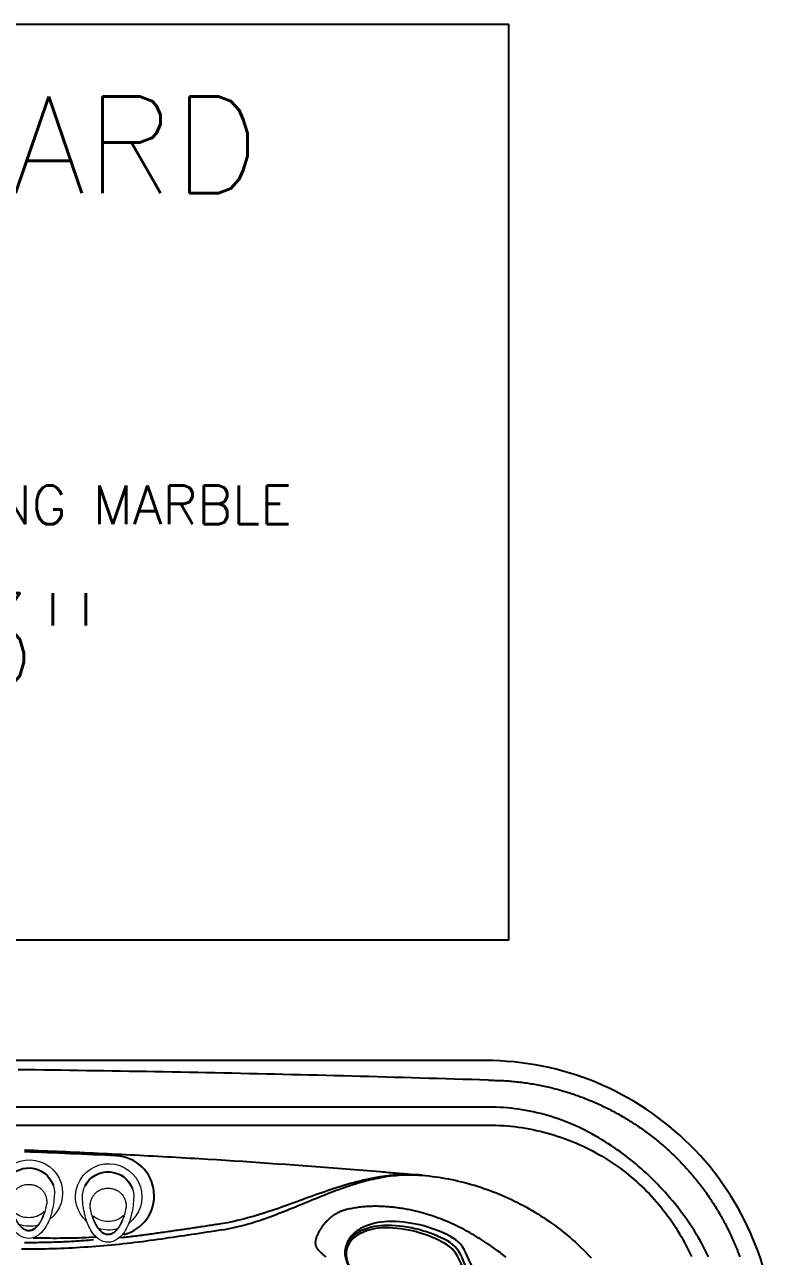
# Model space of a CAD drawing. Extents: x 527 to 614, y 487 to 635.
# Drawn here: x 582.6 to 613.6, y 583.7 to 634.7 of the extents above; entities that cross this region are included whole.
import ezdxf
from ezdxf.enums import TextEntityAlignment as Align

# ---------------------------------------------------------------- set-up
doc = ezdxf.new("R2010")
doc.units = 0
doc.header["$MEASUREMENT"] = 0
for name, color, linetype in [('1', 4, 'Continuous'), ('1_CYAN', 4, 'Continuous'), ('2', 2, 'Continuous'), ('DIM', 3, 'Continuous'), ('DOMESTIC', 7, 'Continuous'), ('SPA', 2, 'Continuous')]:
    doc.layers.add(name, color=color, linetype=linetype)
doc.styles.add('SIMPLEX', font='simplex')
doc.styles.get("Standard").update_dxf_attribs({"font": 'simplex.shx', "height": 20})

# ---------------------------------------------------------------- blocks, each defined once
blk = doc.blocks.new('Pillow07')
at = {"layer": '1_CYAN', "color": 4, "linetype": 'Continuous'}
blk.add_lwpolyline([(-2.358, -0.87, -0.006603), (-5.745, -0.616, -0.021924), (-6.178, -0.554, -0.081502), (-6.683, -0.382, -0.155149), (-7.057, -0.002, -0.083013), (-7.178, 0.3, -0.136326), (-7.125, 1.034, -0.096778), (-6.565, 1.944, -0.127397), (-4.291, 3.344, -0.186872), (-3.258, 3.28, 0.065625), (-1.71, 2.868, 0.071435), (1.71, 2.868, 0.065625), (3.258, 3.28, -0.186872), (4.291, 3.344, -0.127397), (6.565, 1.944, -0.096778), (7.125, 1.034, -0.136326), (7.178, 0.3, -0.083013), (7.057, -0.002, -0.155149), (6.683, -0.382, -0.081502), (6.178, -0.554, -0.021924), (5.745, -0.616, -0.006603), (2.358, -0.87, -0.02343)], format="xyb", close=True, dxfattribs=at)
at = {"layer": '1_CYAN', "color": 3, "linetype": 'Continuous'}
for points in [[(-7.051, -0.007, -0.035917), (-7.097, 0.106, -0.150356), (-7.089, 0.827, -0.114334), (-6.565, 1.702, -0.12673), (-4.367, 3.088, -0.194366), (-3.357, 3.079, 0.069606), (-1.71, 2.626, 0.073636), (1.71, 2.626, 0.069606), (3.357, 3.079, -0.194366), (4.367, 3.088, -0.12673), (6.565, 1.702, -0.114334), (7.089, 0.827, -0.150356), (7.097, 0.106, -0.034443), (7.053, -0.003)], [(-5.745, -0.616, -0.03429), (-6.274, -0.516, -0.087533), (-6.708, -0.327, -0.132713), (-6.986, -0.006, -0.179167), (-7.021, 0.761, -0.10283), (-6.565, 1.573, -0.130003), (-4.366, 2.938, -0.182201), (-3.385, 2.942, 0.065189), (-1.71, 2.497, 0.071467), (1.71, 2.497, 0.065189), (3.385, 2.942, -0.182201), (4.366, 2.938, -0.130003), (6.565, 1.573, -0.10283), (7.021, 0.761, -0.179167), (6.986, -0.006, -0.132713), (6.708, -0.327, -0.087533), (6.274, -0.516, -0.03429), (5.745, -0.616)], [(-0.014, 1.929, 0.082097), (-2.745, 1.506, 0.081749), (-3.889, 0.917, 0.10997), (-4.213, 0.537, 0.288824), (-4.2, 0.045, 0.128848), (-3.81, -0.311, 0.064282), (-3.023, -0.615, 0.029904), (-2.157, -0.782, 0.020061), (-1.104, -0.879, 0.013811), (0, -0.907, 0.013811), (1.104, -0.879, 0.020061), (2.157, -0.782, 0.029904), (3.023, -0.615, 0.064282), (3.81, -0.311, 0.128848), (4.2, 0.045, 0.288824), (4.213, 0.537, 0.10997), (3.889, 0.917, 0.081749), (2.745, 1.506, 0.082097), (0.014, 1.929)], [(0.011, 1.79, 0.069931), (-2.482, 1.457, 0.085576), (-3.783, 0.864, 0.092534), (-4.083, 0.559, 0.328712), (-4.083, 0.027, 0.110973), (-3.715, -0.285, 0.062647), (-2.923, -0.588, 0.030211), (-2.047, -0.756, 0.019896), (-1.004, -0.852, 0.013777), (0, -0.878, 0.013777), (1.004, -0.852, 0.019896), (2.047, -0.756, 0.030211), (2.923, -0.588, 0.062647), (3.715, -0.285, 0.110973), (4.083, 0.027, 0.328712), (4.083, 0.559, 0.092534), (3.783, 0.864, 0.085576), (2.482, 1.457, 0.069931), (-0.011, 1.79)], [(-0.673, -0.235, -0.282153), (-0.657, 0.213, -0.468167), (0.424, 0.365), (0.53, 0.464, 0.460953), (-0.64, 0.337, 0.238725), (-0.726, -0.14, 0.137161), (-0.575, -0.35, 0.261069), (-0.572, -0.35, 0.46986), (-0.572, -0.349, -0.265453), (-0.636, -0.154, -0.195188), (-0.504, 0.022, -0.314105), (0, 0), (0.103, 0.084, 0.355977), (-0.538, 0.084, 0.328478), (-0.641, -0.257, -0.416518), (-0.642, -0.26, -0.387302), (-0.648, -0.259, -0.279485), (-0.621, 0.078, -0.429748), (0.212, 0.176), (0.318, 0.268, 0.422176), (-0.607, 0.19, 0.293997), (-0.668, -0.234, -0.469659), (-0.669, -0.236, -0.320928), (-0.673, -0.236)], [(-0.103, -0.081, 0.285107), (0.492, -0.111, 0.365107), (0.641, 0.3, -0.389885), (0.642, 0.303, -0.434748), (0.648, 0.302, -0.361319), (0.536, -0.156, -0.307672), (-0.212, -0.163), (-0.318, -0.239, 0.290786), (0.528, -0.239, 0.371252), (0.668, 0.272, -0.388988), (0.669, 0.275, -0.244043), (0.673, 0.274, -0.383995), (0.537, -0.307, -0.280367), (-0.424, -0.313), (-0.53, -0.383, 0.237756), (0.409, -0.447, 0.379998), (0.74, 0.108, 0.130298), (0.575, 0.42, 0.419454), (0.572, 0.419, 0.370938), (0.572, 0.418, -0.227085), (0.632, 0.16, -0.183703), (0.51, -0.012, -0.310404), (0, 0), (-0.106, -0.083)]]:
    blk.add_lwpolyline(points, format="xyb", dxfattribs=at)
blk = doc.blocks.new('air')
at = {"color": 4, "linetype": 'Continuous', "lineweight": 15}
for start, end in [(220.7492, 142.9494), (165.1969, 197.8132)]:
    blk.add_arc((0, 0), 1.375, start, end, dxfattribs=at)
at = {"layer": '1', "linetype": 'Continuous', "lineweight": 15}
blk.add_line((-1.521, -0.646), (-1.523, -0.644), dxfattribs=at)
at = {"layer": '1', "linetype": 'Continuous', "lineweight": 15, "flags": 128}
blk.add_lwpolyline([(-0.81, 0.621), (-0.905, 0.587), (-0.999, 0.549), (-1.092, 0.505), (-1.181, 0.456), (-1.267, 0.4), (-1.347, 0.337), (-1.405, 0.282), (-1.457, 0.221), (-1.487, 0.176), (-1.512, 0.128), (-1.531, 0.077), (-1.544, 0.02), (-1.546, -0.039), (-1.539, -0.097), (-1.522, -0.153), (-1.5, -0.203), (-1.472, -0.25), (-1.44, -0.294), (-1.381, -0.359), (-1.315, -0.416), (-1.244, -0.468), (-1.149, -0.525), (-1.05, -0.576), (-0.948, -0.619), (-0.844, -0.658)], dxfattribs=at)
at = {"layer": '1', "linetype": 'Continuous', "lineweight": 15}
for centre, radius, start, end in [((0.104, -2.603), 3.642, 92.0665, 102.7282), ((0.021, 0.084), 0.954, 70.8918, 92.891), ((-0.734, -0.399), 1.272, 112.1545, 143.4931), ((-0.187, -1.448), 2.451, 102.0442, 114.7624), ((-0.148, 0), 0.873, 137.3551, 181.5716), ((-1.223, -0.024), 0.655, 144.4276, 215.6266), ((-0.741, 0.343), 1.261, 216.4207, 247.5271), ((-0.141, -0.046), 0.88, 178.584, 220.1541), ((-0.154, 1.5), 2.557, 245.294, 257.3674), ((0.073, 2.388), 3.473, 256.4351, 268.374), ((0.016, -0.096), 0.988, 267.5789, 296.8901)]:
    blk.add_arc(centre, radius, start, end, dxfattribs=at)
at = {"layer": '1'}
for centre, radius, start, end in [((-0.802, 0.605), 0.0177, 309.977, 117.7542), ((-0.036, -0.025), 1.076, 297.6393, 69.9241), ((-0.836, -0.631), 0.028, 253.5221, 38.0725)]:
    blk.add_arc(centre, radius, start, end, dxfattribs=at)
at = {"layer": '1', "color": 3, "linetype": 'Continuous', "lineweight": 15}
for points, knots in [([(-0.605, -0.743), (-0.647, -0.733), (-0.729, -0.712), (-0.85, -0.673), (-0.969, -0.629), (-1.086, -0.577), (-1.185, -0.524), (-1.266, -0.473), (-1.331, -0.426), (-1.391, -0.373), (-1.446, -0.315), (-1.494, -0.251), (-1.526, -0.192), (-1.545, -0.142), (-1.556, -0.103), (-1.563, -0.064), (-1.566, -0.024), (-1.564, 0.016), (-1.557, 0.056), (-1.546, 0.094), (-1.527, 0.144), (-1.495, 0.202), (-1.446, 0.266), (-1.391, 0.324), (-1.33, 0.376), (-1.266, 0.423), (-1.185, 0.475), (-1.087, 0.528), (-0.971, 0.58), (-0.851, 0.625), (-0.73, 0.663), (-0.648, 0.684), (-0.607, 0.694)], [0, 0, 0, 0, 0.049918, 0.099848, 0.149772, 0.199708, 0.249758, 0.281163, 0.312549, 0.343847, 0.375097, 0.406409, 0.43777, 0.453463, 0.469146, 0.48481, 0.500452, 0.516071, 0.531676, 0.547279, 0.562891, 0.594116, 0.625338, 0.65655, 0.687781, 0.719016, 0.750242, 0.800203, 0.850202, 0.900166, 0.950083, 1, 1, 1, 1]), ([(-0.607, 0.694), (-0.587, 0.699), (-0.548, 0.707), (-0.508, 0.711), (-0.488, 0.713)], [0, 0, 0, 0, 0.499996, 1, 1, 1, 1]), ([(-0.432, 0.718), (-0.441, 0.717), (-0.46, 0.716), (-0.479, 0.714), (-0.488, 0.713)], [0, 0, 0, 0, 0.503897, 1, 1, 1, 1]), ([(-0.302, 0.718), (-0.325, 0.719), (-0.368, 0.721), (-0.411, 0.719), (-0.432, 0.718)], [0, 0, 0, 0, 0.515264, 1, 1, 1, 1]), ([(-0.029, 0.638), (-0.052, 0.649), (-0.097, 0.671), (-0.163, 0.693), (-0.225, 0.708), (-0.265, 0.714), (-0.284, 0.716)], [0, 0, 0, 0, 0.2871549, 0.5493861, 0.7868935, 1, 1, 1, 1]), ([(0.36, -0.024), (0.359, 0.002), (0.358, 0.054), (0.345, 0.133), (0.33, 0.192), (0.317, 0.232), (0.31, 0.252), (0.302, 0.272), (0.293, 0.293), (0.284, 0.313), (0.274, 0.333), (0.257, 0.365), (0.23, 0.407), (0.191, 0.46), (0.145, 0.511), (0.092, 0.559), (0.034, 0.602), (-0.008, 0.626), (-0.029, 0.638)], [0, 0, 0, 0, 0.095821, 0.193894, 0.294492, 0.320678, 0.347244, 0.374185, 0.401486, 0.429141, 0.457148, 0.485334, 0.563526, 0.642838, 0.730397, 0.819135, 0.909028, 1, 1, 1, 1]), ([(-0.031, -0.684), (-0.01, -0.672), (0.032, -0.65), (0.089, -0.608), (0.143, -0.56), (0.184, -0.515), (0.216, -0.474), (0.24, -0.44), (0.261, -0.405), (0.28, -0.37), (0.294, -0.339), (0.305, -0.314), (0.321, -0.272), (0.341, -0.206), (0.357, -0.114), (0.359, -0.054), (0.36, -0.024)], [0, 0, 0, 0, 0.089465, 0.177985, 0.265807, 0.356658, 0.40795, 0.458748, 0.509015, 0.558748, 0.607996, 0.633599, 0.659069, 0.775989, 0.88959, 1, 1, 1, 1]), ([(-0.469, -0.763), (-0.492, -0.761), (-0.538, -0.758), (-0.583, -0.748), (-0.605, -0.743)], [0, 0, 0, 0, 0.500007, 1, 1, 1, 1]), ([(-0.469, -0.763), (-0.458, -0.763), (-0.435, -0.765), (-0.412, -0.765), (-0.4, -0.765)], [0, 0, 0, 0, 0.497126, 1, 1, 1, 1]), ([(-0.283, -0.76), (-0.263, -0.758), (-0.223, -0.752), (-0.162, -0.737), (-0.096, -0.715), (-0.053, -0.695), (-0.031, -0.684)], [0, 0, 0, 0, 0.219659, 0.459288, 0.719297, 1, 1, 1, 1])]:
    blk.add_open_spline(points, degree=3, knots=knots, dxfattribs=at)
for points in [[(-0.302, 0.718), (-0.284, 0.716)], [(-0.4, -0.765), (-0.303, -0.762)]]:
    blk.add_open_spline(points, degree=1, dxfattribs=at)
at = {"layer": '1', "linetype": 'Continuous', "lineweight": 15}
blk.add_open_spline([(-0.283, -0.76), (-0.303, -0.762)], degree=1, dxfattribs=at)
blk = doc.blocks.new('2010VANGUARD')
at = {"layer": '1', "color": 3, "linetype": 'Continuous'}
blk.add_line((74.867, 84.809), (11.87, 84.809), dxfattribs=at)
at = {"layer": '1', "color": 4}
blk.add_lwpolyline([(86.737, 74.737, 0.414214), (74.737, 86.737), (12, 86.737, 0.414214), (0, 74.737), (0, 12, 0.414214), (12, 0), (74.737, 0, 0.414214), (86.737, 12)], format="xyb", close=True, dxfattribs=at)
at = {"layer": '1', "color": 3, "linetype": 'Continuous'}
for points in [[(74.864, 85.924), (74.51, 85.935), (74.156, 85.946), (73.802, 85.957), (73.448, 85.968), (73.094, 85.979), (72.74, 85.989), (72.386, 86), (72.032, 86.01), (71.678, 86.021), (71.324, 86.031), (70.97, 86.041), (70.616, 86.051), (70.261, 86.061), (69.907, 86.07), (69.553, 86.08), (69.199, 86.089), (68.845, 86.099), (68.491, 86.108), (68.137, 86.117), (67.783, 86.126), (67.429, 86.135), (67.075, 86.143), (66.721, 86.152), (66.367, 86.16), (66.013, 86.168), (65.659, 86.177), (65.305, 86.185), (64.951, 86.192), (64.597, 86.2), (64.242, 86.208), (63.888, 86.215), (63.534, 86.223), (63.18, 86.23), (62.826, 86.237), (62.472, 86.244), (62.118, 86.251), (61.764, 86.258), (61.41, 86.264), (61.056, 86.271), (60.702, 86.277), (60.347, 86.283), (59.993, 86.289), (59.639, 86.295), (59.285, 86.301), (58.931, 86.306), (58.577, 86.312), (58.223, 86.317), (57.869, 86.323), (57.515, 86.328), (57.16, 86.333), (56.806, 86.338), (56.452, 86.342), (56.098, 86.347), (55.744, 86.351), (55.39, 86.356)], [(74.864, 85.924), (74.932, 85.922), (75.001, 85.92), (75.069, 85.919), (75.138, 85.917), (75.207, 85.916), (75.275, 85.913), (75.344, 85.911), (75.412, 85.908), (75.48, 85.904), (75.548, 85.9), (75.616, 85.896), (75.685, 85.891), (75.753, 85.886), (75.821, 85.88), (75.889, 85.874), (75.957, 85.867), (76.025, 85.86), (76.092, 85.853), (76.16, 85.845), (76.228, 85.837), (76.296, 85.828), (76.363, 85.819), (76.431, 85.809), (76.498, 85.8), (76.565, 85.789), (76.633, 85.778), (76.7, 85.767), (76.767, 85.756), (76.835, 85.744), (76.902, 85.731), (76.969, 85.718), (77.036, 85.705), (77.103, 85.691), (77.17, 85.677), (77.236, 85.662), (77.303, 85.648), (77.37, 85.632), (77.436, 85.616), (77.502, 85.6), (77.569, 85.584), (77.635, 85.567), (77.701, 85.549), (77.767, 85.531), (77.833, 85.513), (77.898, 85.494), (77.964, 85.475), (78.029, 85.456), (78.095, 85.436), (78.16, 85.415), (78.225, 85.395), (78.29, 85.374), (78.355, 85.352), (78.42, 85.33), (78.484, 85.308), (78.549, 85.285), (78.613, 85.262), (78.677, 85.239), (78.741, 85.215), (78.805, 85.19), (78.869, 85.166), (78.932, 85.141), (78.996, 85.115), (79.059, 85.089), (79.122, 85.063), (79.185, 85.036), (79.248, 85.009), (79.31, 84.982), (79.373, 84.954), (79.435, 84.926), (79.497, 84.897), (79.559, 84.868), (79.621, 84.839), (79.683, 84.809), (79.744, 84.779), (79.805, 84.748), (79.866, 84.718), (79.927, 84.686), (79.988, 84.655), (80.048, 84.623), (80.108, 84.59), (80.168, 84.558), (80.228, 84.524), (80.288, 84.491), (80.347, 84.457), (80.406, 84.423), (80.465, 84.388), (80.524, 84.353), (80.582, 84.318), (80.641, 84.282), (80.699, 84.246), (80.757, 84.21), (80.814, 84.173), (80.872, 84.136), (80.929, 84.099), (80.986, 84.061), (81.043, 84.023), (81.099, 83.984), (81.155, 83.945), (81.212, 83.906), (81.267, 83.867), (81.323, 83.827), (81.378, 83.787), (81.433, 83.746), (81.488, 83.705), (81.543, 83.664), (81.597, 83.623), (81.651, 83.581), (81.705, 83.538), (81.758, 83.496), (81.812, 83.453), (81.865, 83.41), (81.917, 83.366), (81.97, 83.322), (82.022, 83.278), (82.074, 83.234), (82.126, 83.189), (82.177, 83.144), (82.228, 83.098), (82.279, 83.052), (82.329, 83.006), (82.38, 82.96), (82.43, 82.913), (82.479, 82.866), (82.529, 82.819), (82.578, 82.771), (82.627, 82.723), (82.675, 82.675), (82.723, 82.627), (82.771, 82.578), (82.819, 82.529), (82.866, 82.479), (82.913, 82.43), (82.96, 82.38), (83.006, 82.329), (83.052, 82.279), (83.098, 82.228), (83.144, 82.177), (83.189, 82.126), (83.233, 82.074), (83.278, 82.022), (83.322, 81.97), (83.366, 81.917), (83.41, 81.865), (83.453, 81.812), (83.496, 81.758), (83.538, 81.705), (83.58, 81.651), (83.622, 81.597), (83.664, 81.543), (83.705, 81.488), (83.746, 81.433), (83.787, 81.378), (83.827, 81.323), (83.867, 81.268), (83.906, 81.212), (83.945, 81.156), (83.984, 81.099), (84.023, 81.043), (84.061, 80.986), (84.099, 80.929), (84.136, 80.872), (84.173, 80.815), (84.21, 80.757), (84.246, 80.699), (84.282, 80.641), (84.318, 80.583), (84.353, 80.524), (84.388, 80.465), (84.423, 80.406), (84.457, 80.347), (84.491, 80.288), (84.525, 80.228), (84.558, 80.168), (84.59, 80.108), (84.623, 80.048), (84.655, 79.988), (84.686, 79.927), (84.718, 79.866), (84.748, 79.805), (84.779, 79.744), (84.809, 79.683), (84.839, 79.621), (84.868, 79.559), (84.897, 79.498), (84.926, 79.436), (84.954, 79.373), (84.982, 79.311), (85.009, 79.248), (85.036, 79.186), (85.063, 79.123), (85.089, 79.06), (85.115, 78.996), (85.141, 78.933), (85.166, 78.869), (85.19, 78.806), (85.215, 78.742), (85.239, 78.678), (85.262, 78.613)], [(83.973, 78.606), (83.906, 78.744), (83.838, 78.882), (83.768, 79.018), (83.695, 79.153), (83.62, 79.287), (83.543, 79.42), (83.465, 79.552), (83.384, 79.683), (83.301, 79.812), (83.216, 79.941), (83.13, 80.069), (83.041, 80.196), (82.951, 80.321), (82.859, 80.446), (82.765, 80.569), (82.67, 80.692), (82.573, 80.813), (82.475, 80.932), (82.375, 81.051), (82.274, 81.168), (82.171, 81.283), (82.067, 81.398), (81.961, 81.511), (81.854, 81.622), (81.746, 81.733), (81.636, 81.841), (81.524, 81.949), (81.411, 82.055), (81.297, 82.159), (81.18, 82.263), (81.062, 82.365), (80.942, 82.467), (80.821, 82.566), (80.698, 82.665), (80.573, 82.762), (80.448, 82.857), (80.321, 82.95), (80.194, 83.042), (80.065, 83.132), (79.936, 83.219), (79.806, 83.304), (79.676, 83.388), (79.544, 83.469), (79.412, 83.548), (79.278, 83.625), (79.144, 83.699), (79.009, 83.772), (78.873, 83.842), (78.735, 83.91), (78.597, 83.976), (78.459, 84.039), (78.319, 84.1), (78.178, 84.159), (78.036, 84.215), (77.893, 84.269), (77.75, 84.321), (77.605, 84.37), (77.46, 84.417), (77.313, 84.461), (77.165, 84.503), (77.017, 84.542), (76.867, 84.578), (76.717, 84.612), (76.565, 84.644), (76.412, 84.672), (76.259, 84.698), (76.106, 84.722), (75.952, 84.742), (75.797, 84.76), (75.643, 84.775), (75.488, 84.787), (75.333, 84.797), (75.177, 84.803), (74.867, 84.809)], [(53.868, 84.061), (55.968, 84.061), (58.068, 84.061), (60.168, 84.061), (62.268, 84.061), (64.368, 84.061), (66.468, 84.061), (68.568, 84.061), (70.668, 84.061), (74.868, 84.061)], [(74.868, 84.061), (75.02, 84.06), (75.172, 84.057), (75.324, 84.05), (75.477, 84.042), (75.629, 84.03), (75.781, 84.016), (75.934, 83.999), (76.086, 83.98), (76.239, 83.958), (76.392, 83.933), (76.544, 83.906), (76.697, 83.877), (76.849, 83.844), (77, 83.81), (77.151, 83.772), (77.302, 83.733), (77.452, 83.69), (77.601, 83.645), (77.749, 83.598), (77.897, 83.548), (78.043, 83.495), (78.188, 83.44), (78.332, 83.383), (78.475, 83.324), (78.617, 83.262), (78.757, 83.198), (78.895, 83.132), (79.032, 83.063), (79.168, 82.993), (79.301, 82.92), (79.433, 82.846), (79.564, 82.77), (79.693, 82.692), (79.82, 82.612), (79.946, 82.53), (80.07, 82.447), (80.192, 82.362), (80.312, 82.275), (80.431, 82.186), (80.547, 82.096), (80.662, 82.005), (80.775, 81.912), (80.887, 81.817), (80.997, 81.72), (81.105, 81.622), (81.211, 81.523), (81.316, 81.421), (81.419, 81.318), (81.521, 81.213), (81.621, 81.106), (81.72, 80.998), (81.816, 80.887), (81.912, 80.775), (82.005, 80.662), (82.097, 80.546), (82.188, 80.429), (82.276, 80.311), (82.363, 80.19), (82.448, 80.068), (82.531, 79.944), (82.613, 79.819), (82.693, 79.692), (82.771, 79.564), (82.847, 79.433), (82.921, 79.302), (82.993, 79.168), (83.063, 79.033), (83.131, 78.897), (83.197, 78.758), (83.261, 78.618)], [(70.367, 81.914), (70.228, 81.891), (70.09, 81.866), (69.952, 81.838), (69.815, 81.809), (69.679, 81.778), (69.544, 81.746), (69.409, 81.712), (69.274, 81.676), (69.141, 81.639), (69.007, 81.601), (68.875, 81.562), (68.743, 81.521), (68.611, 81.48), (68.48, 81.438), (68.35, 81.395), (68.219, 81.351), (68.09, 81.306), (67.96, 81.262), (67.831, 81.216), (67.702, 81.17), (67.573, 81.124), (67.445, 81.078), (67.316, 81.031), (67.188, 80.984), (67.06, 80.938), (66.932, 80.891), (66.804, 80.844), (66.676, 80.798), (66.548, 80.752), (66.419, 80.706), (66.291, 80.66), (66.162, 80.615), (66.034, 80.571), (65.905, 80.527), (65.775, 80.484), (65.645, 80.441), (65.515, 80.4), (65.385, 80.359), (65.254, 80.32), (65.122, 80.281), (64.99, 80.244), (64.858, 80.207), (64.725, 80.173), (64.591, 80.139), (64.457, 80.108), (64.323, 80.077), (64.187, 80.049), (64.052, 80.022), (63.778, 79.975)], [(68.464, 81.326), (68.563, 81.363), (68.661, 81.399), (68.76, 81.435), (68.86, 81.47), (68.959, 81.505), (69.059, 81.538), (69.16, 81.571), (69.261, 81.604), (69.362, 81.635), (69.464, 81.666), (69.566, 81.695), (69.668, 81.724), (69.771, 81.752), (69.874, 81.778), (69.978, 81.804), (70.082, 81.828), (70.186, 81.851), (70.291, 81.872), (70.397, 81.893), (70.502, 81.911), (70.609, 81.929), (70.715, 81.945), (70.822, 81.959), (70.93, 81.971), (71.037, 81.982), (71.145, 81.991), (71.254, 81.998), (71.362, 82.003), (71.471, 82.007), (71.579, 82.008), (71.688, 82.008), (71.797, 82.005), (71.906, 82.001), (72.123, 81.986)], [(72.123, 81.986), (72.052, 81.992), (71.981, 81.997), (71.911, 82.001), (71.84, 82.005), (71.769, 82.007), (71.699, 82.009), (71.628, 82.011), (71.557, 82.011), (71.486, 82.011), (71.416, 82.01), (71.345, 82.008), (71.275, 82.006), (71.204, 82.003), (71.134, 81.999), (71.063, 81.994), (70.993, 81.989), (70.923, 81.983), (70.853, 81.977), (70.783, 81.97), (70.713, 81.962), (70.644, 81.954), (70.574, 81.945), (70.505, 81.935), (70.367, 81.914)], [(71.176, 82.001), (71.223, 82.004), (71.271, 82.006), (71.318, 82.007), (71.365, 82.008), (71.412, 82.009), (71.459, 82.01), (71.507, 82.01), (71.554, 82.01), (71.601, 82.009), (71.649, 82.009), (71.696, 82.008), (71.744, 82.006), (71.791, 82.005), (71.838, 82.003), (71.886, 82.001), (71.933, 81.998), (71.981, 81.995), (72.028, 81.992), (72.123, 81.986)], [(63.827, 79.722), (63.95, 79.743), (64.072, 79.765), (64.194, 79.79), (64.315, 79.816), (64.436, 79.844), (64.556, 79.873), (64.676, 79.904), (64.795, 79.937), (64.914, 79.97), (65.032, 80.005), (65.149, 80.042), (65.266, 80.079), (65.383, 80.117), (65.499, 80.157), (65.615, 80.197), (65.73, 80.238), (65.845, 80.28), (65.96, 80.323), (66.075, 80.366), (66.189, 80.41), (66.303, 80.455), (66.416, 80.5), (66.53, 80.545), (66.643, 80.591), (66.756, 80.637), (66.869, 80.683), (66.983, 80.73), (67.096, 80.777), (67.209, 80.823), (67.322, 80.87), (67.436, 80.917), (67.549, 80.964), (67.663, 81.01), (67.777, 81.056), (67.891, 81.102), (68.005, 81.148), (68.119, 81.193), (68.234, 81.238), (68.464, 81.326)], [(71.783, 80.512), (71.726, 80.525), (71.669, 80.537), (71.611, 80.549), (71.554, 80.561), (71.496, 80.572), (71.438, 80.582), (71.38, 80.593), (71.322, 80.603), (71.264, 80.612), (71.206, 80.621), (71.148, 80.629), (71.09, 80.637), (71.032, 80.645), (70.973, 80.652), (70.915, 80.659), (70.857, 80.665), (70.798, 80.671), (70.74, 80.676), (70.681, 80.681), (70.622, 80.685), (70.564, 80.689), (70.505, 80.692), (70.446, 80.695), (70.388, 80.697), (70.329, 80.698), (70.27, 80.699), (70.211, 80.7), (70.153, 80.7), (70.094, 80.699), (70.035, 80.698), (69.976, 80.696), (69.918, 80.694), (69.859, 80.691), (69.8, 80.687), (69.742, 80.683), (69.683, 80.678), (69.624, 80.673), (69.566, 80.666), (69.508, 80.659), (69.449, 80.652), (69.391, 80.643), (69.333, 80.634), (69.275, 80.624), (69.217, 80.614), (69.16, 80.602), (69.102, 80.59), (69.045, 80.577), (68.988, 80.563), (68.875, 80.532)], [(68.875, 80.532), (68.865, 80.529), (68.845, 80.523), (68.816, 80.514), (68.78, 80.502), (68.738, 80.486), (68.693, 80.467), (68.649, 80.446), (68.606, 80.425), (68.564, 80.402), (68.524, 80.379), (68.485, 80.355), (68.447, 80.33), (68.411, 80.304), (68.375, 80.278), (68.342, 80.252), (68.309, 80.225), (68.278, 80.198), (68.248, 80.17), (68.219, 80.143), (68.19, 80.115), (68.163, 80.086), (68.135, 80.057), (68.108, 80.027), (68.082, 79.997), (68.056, 79.966), (68.031, 79.934), (68.007, 79.902), (67.983, 79.87), (67.96, 79.838), (67.938, 79.805), (67.917, 79.773), (67.896, 79.741), (67.877, 79.71), (67.859, 79.678), (67.841, 79.647), (67.824, 79.615), (67.808, 79.585), (67.794, 79.554), (67.78, 79.524), (67.767, 79.495), (67.755, 79.466), (67.744, 79.438), (67.734, 79.41), (67.725, 79.383), (67.718, 79.357), (67.711, 79.331), (67.705, 79.305), (67.7, 79.281), (67.697, 79.257), (67.694, 79.233), (67.693, 79.21), (67.692, 79.187), (67.693, 79.165), (67.695, 79.143), (67.697, 79.122), (67.701, 79.101), (67.706, 79.081), (67.712, 79.061), (67.719, 79.041), (67.727, 79.022), (67.736, 79.004), (67.746, 78.986), (67.755, 78.971), (67.765, 78.957), (67.774, 78.944), (67.782, 78.934), (67.789, 78.925), (67.795, 78.918), (67.802, 78.91)], [(75.238, 78.86), (75.16, 78.917), (75.081, 78.973), (75.003, 79.029), (74.923, 79.084), (74.844, 79.138), (74.764, 79.192), (74.683, 79.244), (74.602, 79.297), (74.521, 79.348), (74.439, 79.399), (74.356, 79.45), (74.274, 79.499), (74.19, 79.548), (74.107, 79.596), (74.022, 79.643), (73.938, 79.689), (73.853, 79.734), (73.767, 79.779), (73.681, 79.823), (73.595, 79.866), (73.508, 79.908), (73.421, 79.949), (73.333, 79.989), (73.245, 80.028), (73.156, 80.066), (73.067, 80.103), (72.978, 80.139), (72.888, 80.175), (72.798, 80.209), (72.708, 80.242), (72.617, 80.274), (72.526, 80.305), (72.434, 80.335), (72.342, 80.364), (72.25, 80.392), (72.157, 80.418), (72.064, 80.444), (71.971, 80.468), (71.783, 80.512)], [(63.827, 79.722), (63.671, 79.698), (63.515, 79.673), (63.359, 79.648), (63.203, 79.623), (63.046, 79.599), (62.89, 79.574), (62.733, 79.551), (62.577, 79.527), (62.42, 79.504), (62.263, 79.481), (62.106, 79.458), (61.949, 79.436), (61.792, 79.413), (61.635, 79.39), (61.478, 79.368), (61.32, 79.345), (61.163, 79.322), (61.006, 79.3), (60.848, 79.277), (60.691, 79.256), (60.533, 79.235), (60.375, 79.214), (60.217, 79.195), (60.059, 79.176), (59.9, 79.158), (59.74, 79.141), (59.579, 79.124), (59.418, 79.108), (59.257, 79.092), (59.095, 79.077), (58.933, 79.063), (58.771, 79.049), (58.608, 79.036), (58.446, 79.024), (58.283, 79.013), (58.121, 79.002), (57.959, 78.991), (57.798, 78.982), (57.637, 78.973), (57.475, 78.965), (57.314, 78.958), (57.152, 78.951), (56.991, 78.945), (56.829, 78.939), (56.667, 78.934), (56.505, 78.93), (56.342, 78.927), (56.18, 78.924), (56.018, 78.922), (55.855, 78.92), (55.693, 78.92), (55.53, 78.919)], [(63.778, 79.975), (63.709, 79.964), (63.64, 79.953), (63.57, 79.943), (63.501, 79.932), (63.432, 79.921), (63.362, 79.91), (63.293, 79.899), (63.224, 79.888), (63.154, 79.877), (63.085, 79.866), (63.015, 79.856), (62.946, 79.845), (62.877, 79.834), (62.807, 79.824), (62.738, 79.813), (62.668, 79.803), (62.599, 79.792), (62.529, 79.782), (62.459, 79.771), (62.39, 79.761), (62.32, 79.751), (62.251, 79.741), (62.181, 79.731), (62.111, 79.721), (62.042, 79.711), (61.972, 79.701), (61.902, 79.692), (61.832, 79.682), (61.763, 79.672), (61.693, 79.662), (61.623, 79.652), (61.553, 79.642), (61.483, 79.632), (61.414, 79.622), (61.344, 79.612), (61.274, 79.602), (61.204, 79.592), (61.134, 79.582), (61.065, 79.572), (60.995, 79.562), (60.925, 79.552), (60.855, 79.543), (60.785, 79.533), (60.715, 79.524), (60.645, 79.514), (60.575, 79.505), (60.505, 79.496), (60.435, 79.487), (60.365, 79.478), (60.294, 79.469), (60.224, 79.461), (60.154, 79.452), (60.084, 79.444), (60.014, 79.436), (59.943, 79.428), (59.873, 79.421), (59.803, 79.413), (59.732, 79.405), (59.591, 79.391)], [(58.506, 79.309), (58.405, 79.299), (58.304, 79.289), (58.202, 79.28), (58.101, 79.272), (58, 79.265), (57.898, 79.258), (57.796, 79.251), (57.695, 79.245), (57.593, 79.24), (57.491, 79.234), (57.389, 79.23), (57.288, 79.225), (57.186, 79.221), (57.084, 79.217), (56.982, 79.213), (56.88, 79.21), (56.778, 79.207), (56.676, 79.204), (56.574, 79.202), (56.472, 79.199), (56.37, 79.197), (56.267, 79.195), (56.165, 79.194), (56.063, 79.193), (55.961, 79.191), (55.859, 79.191), (55.757, 79.19), (55.654, 79.19)], [(56.019, 79.399), (56.106, 79.396), (56.254, 79.393), (56.402, 79.391), (56.551, 79.389), (56.699, 79.388), (56.847, 79.387), (56.996, 79.387), (57.144, 79.388), (57.292, 79.389), (57.441, 79.391), (57.589, 79.394), (57.737, 79.397), (57.885, 79.401), (58.033, 79.406), (58.181, 79.411), (58.329, 79.417), (58.625, 79.431)], [(75.597, 78.589), (75.546, 78.628), (75.495, 78.668), (75.444, 78.707), (75.392, 78.745), (75.341, 78.784), (75.238, 78.86)], [(78.844, 78.844), (78.844, 78.844), (78.844, 78.844), (78.844, 78.844), (78.844, 78.844), (78.844, 78.844), (78.844, 78.844), (78.844, 78.844), (78.844, 78.844), (78.844, 78.844), (78.845, 78.844), (78.845, 78.844), (78.845, 78.844), (78.845, 78.844), (78.845, 78.844)]]:
    blk.add_lwpolyline(points, dxfattribs=at)
blk.add_lwpolyline([(67.802, 78.91), (67.839, 78.873, 0.004658), (67.879, 78.833, 0.003982), (67.922, 78.791, 0.003585), (67.968, 78.747, 0.003455), (68.018, 78.701, 0.003263), (68.071, 78.654, 0.003095), (68.128, 78.604, 0.002931)], format="xyb", dxfattribs=at)
for centre, radius, start, end in [((43.384, -239.956), 323.147, 87.15041, 87.82298), ((59.367, 81.139), 1.655, 283.8433, 87.1503)]:
    blk.add_arc(centre, radius, start, end, dxfattribs=at)
at = {"layer": 'SPA'}
for points in [[(55.656, 83.033), (55.847, 83.026), (56.037, 83.019), (56.228, 83.011), (56.419, 83.003), (56.609, 82.996), (56.8, 82.988), (56.991, 82.98), (57.181, 82.972), (57.372, 82.964), (57.563, 82.955), (57.753, 82.947), (57.944, 82.938), (58.135, 82.93), (58.325, 82.921), (58.516, 82.912), (58.707, 82.903), (58.897, 82.894), (59.088, 82.885), (59.469, 82.866)], [(59.469, 82.866), (59.659, 82.856), (59.848, 82.847), (60.038, 82.837), (60.227, 82.827), (60.417, 82.817), (60.607, 82.807), (60.796, 82.797), (60.986, 82.787), (61.175, 82.776), (61.365, 82.766), (61.555, 82.755), (61.744, 82.745), (61.934, 82.734), (62.123, 82.723), (62.313, 82.712), (62.502, 82.7), (62.692, 82.689), (62.881, 82.678), (63.26, 82.655)], [(63.26, 82.655), (63.617, 82.632), (63.973, 82.61), (64.33, 82.587), (64.686, 82.564), (65.043, 82.54), (65.399, 82.516), (65.755, 82.491), (66.112, 82.466), (66.468, 82.441), (66.824, 82.415), (67.181, 82.389), (67.537, 82.363), (67.893, 82.336), (68.249, 82.308), (68.605, 82.281), (68.961, 82.253), (69.317, 82.224), (69.673, 82.195), (70.385, 82.136)], [(70.385, 82.136), (70.472, 82.129), (70.559, 82.122), (70.646, 82.114), (70.733, 82.107), (70.82, 82.1), (70.907, 82.092), (70.993, 82.085), (71.08, 82.077), (71.167, 82.07), (71.254, 82.062), (71.341, 82.055), (71.428, 82.047), (71.515, 82.039), (71.602, 82.032), (71.688, 82.024), (71.775, 82.017), (71.862, 82.009), (71.949, 82.001), (72.123, 81.986)], [(72.123, 81.986), (72.26, 81.973), (72.397, 81.958), (72.534, 81.941), (72.67, 81.923), (72.806, 81.903), (72.942, 81.881), (73.078, 81.857), (73.213, 81.832), (73.348, 81.805), (73.482, 81.777), (73.617, 81.747), (73.75, 81.715), (73.884, 81.681), (74.016, 81.646), (74.149, 81.609), (74.281, 81.57), (74.412, 81.53), (74.543, 81.488), (74.673, 81.444), (74.803, 81.399), (74.932, 81.352), (75.061, 81.304), (75.189, 81.253), (75.316, 81.202), (75.443, 81.148), (75.569, 81.093), (75.694, 81.037), (75.818, 80.978), (75.942, 80.919), (76.065, 80.857), (76.188, 80.794), (76.309, 80.73), (76.43, 80.664), (76.55, 80.596), (76.669, 80.527), (76.787, 80.456), (76.904, 80.384), (77.021, 80.311), (77.136, 80.235), (77.251, 80.159), (77.365, 80.081), (77.477, 80.002), (77.589, 79.921), (77.699, 79.838), (77.809, 79.755), (77.918, 79.67), (78.025, 79.583), (78.131, 79.496), (78.237, 79.407), (78.341, 79.316), (78.444, 79.224), (78.546, 79.131), (78.646, 79.037), (78.844, 78.844)], [(78.845, 78.844), (78.978, 78.708), (79.108, 78.571)]]:
    blk.add_lwpolyline(points, dxfattribs=at)
at = {"layer": '1', "xscale": -1, "rotation": 270}
for p in [(55.855, 81.249), (59.139, 81.091)]:
    blk.add_blockref('air', p, dxfattribs=at)
at = {"layer": '2', "linetype": 'Continuous', "xscale": -1, "rotation": 315}
blk.add_blockref('Pillow07', (73.953, 74.054), dxfattribs=at)

msp = doc.modelspace()

# ---------------------------------------------------------------- linework, layer by layer
at = {"layer": 'DIM', "color": 4}
msp.add_lwpolyline([(537.936, 596.764), (602.602, 596.764), (602.602, 634.669), (537.936, 634.669)], close=True, dxfattribs=at)

# ---------------------------------------------------------------- block references
at = {"layer": '1'}
msp.add_blockref('2010VANGUARD', (526.9, 505.027), dxfattribs=at)

# ---------------------------------------------------------------- texts
at = {"layer": 'DIM', "style": 'SIMPLEX'}
for s, p in [('2010 VANGUARD', (570.269, 627.692)), ('7\'3" x 7\'3"', (570.269, 607.121))]:
    msp.add_text(s, height=4, dxfattribs=at).set_placement(p, align=Align.CENTER)
at = {"layer": 'DOMESTIC', "color": 3}
msp.add_text('GRAPHITE, PEARL, SAND, STERLING MARBLE', height=1.6, dxfattribs=at).set_placement((570.269, 613.978), align=Align.CENTER)

doc.saveas('drawing.dxf')
